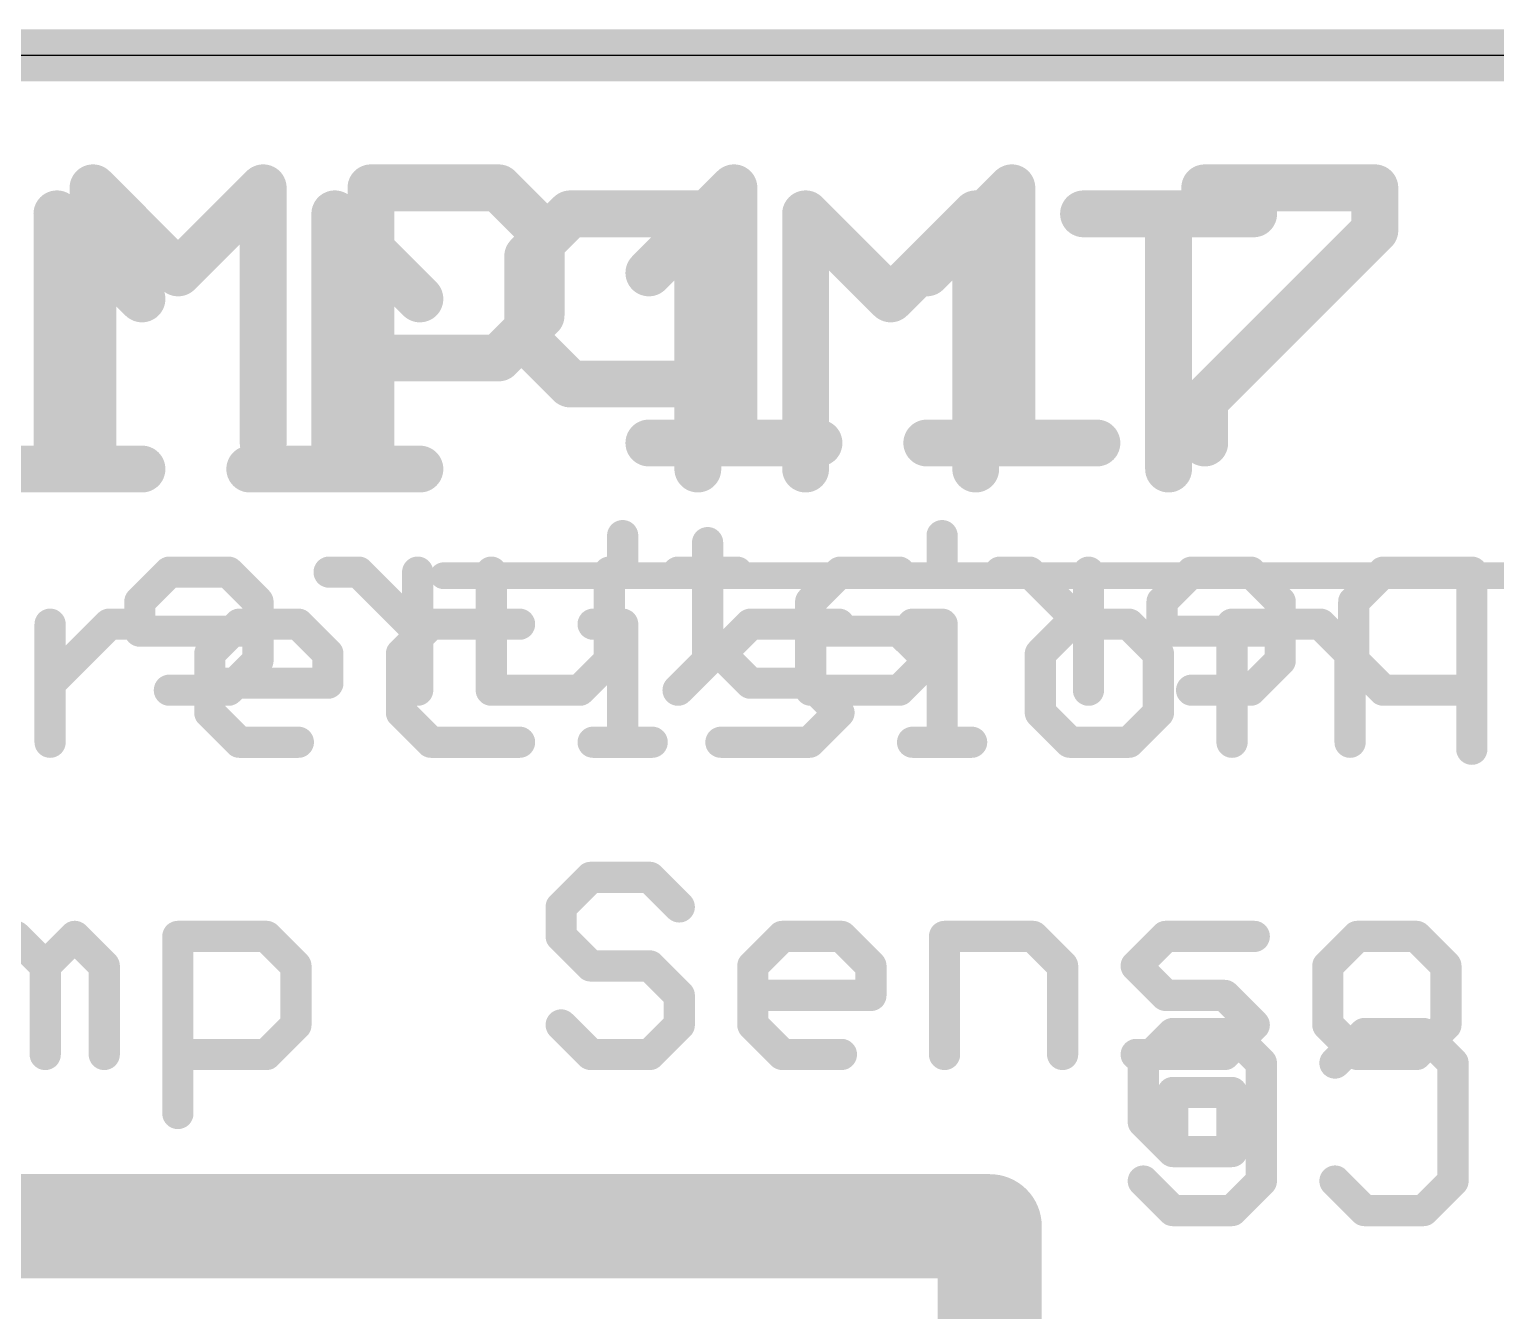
# Model space of a CAD drawing. Extents: x -0.1 to 34.1, y -8.2 to 17.9.
# Drawn here: x 10.68 to 17.84, y 11.65 to 17.91 of the extents above; entities that cross this region are included whole.
import ezdxf

# ---------------------------------------------------------------- set-up
doc = ezdxf.new("R2010")
doc.units = 0
for name, color, linetype in [('1', 12, 'CONTINUOUS'), ('16', 5, 'CONTINUOUS'), ('20', 53, 'CONTINUOUS'), ('21', 40, 'CONTINUOUS'), ('22', 6, 'CONTINUOUS'), ('47', 253, 'CONTINUOUS')]:
    doc.layers.add(name, color=color, linetype=linetype)

msp = doc.modelspace()

# ---------------------------------------------------------------- linework, layer by layer
at = {"layer": '1', "const_width": 0.254}
msp.add_lwpolyline([(0, 17.78), (25.4, 17.78)], dxfattribs=at)
at = {"layer": '16', "const_width": 0.254}
msp.add_lwpolyline([(0, 17.78), (25.4, 17.78)], dxfattribs=at)
at = {"layer": '20'}
msp.add_line((22.86, 17.78), (2.54, 17.78), dxfattribs=at)
at = {"layer": '20', "const_width": 0.508}
for points in [[(10.033, 12.065), (15.367, 12.065)], [(15.367, 12.065), (15.367, 7.62)]]:
    msp.add_lwpolyline(points, dxfattribs=at)
at = {"layer": '20', "const_width": 0.254}
for points in [[(15.494, 12.065, 1), (15.24, 12.065)], [(15.367, 11.938, 1), (15.367, 12.192)]]:
    msp.add_lwpolyline(points, format="xyb", dxfattribs=at)
at = {"layer": '21'}
for points, const_width in [([(11.0474, 17.1334, 1), (10.9331, 17.1334)], 0.1143), ([(11.0307, 17.1738, 1), (10.9499, 17.093)], 0.1143), ([(11.8779, 17.1334, 1), (11.7636, 17.1334)], 0.1143), ([(11.8611, 17.093, 1), (11.7803, 17.1738)], 0.1143), ([(12.4039, 17.1334, 1), (12.2896, 17.1334)], 0.1143), ([(12.3468, 17.1905, 1), (12.3468, 17.0762)], 0.1143), ([(13.01, 17.1738, 1), (12.9292, 17.093)], 0.1143), ([(12.9696, 17.0762, 1), (12.9696, 17.1905)], 0.1143), ([(14.1757, 17.1334, 1), (14.0614, 17.1334)], 0.1143), ([(14.1589, 17.093, 1), (14.0781, 17.1738)], 0.1143), ([(15.5322, 17.1334, 1), (15.4179, 17.1334)], 0.1143), ([(15.5154, 17.093, 1), (15.4346, 17.1738)], 0.1143), ([(16.4163, 17.1905, 1), (16.4163, 17.0762)], 0.1143), ([(17.3039, 17.1334, 1), (17.1896, 17.1334)], 0.1143), ([(17.2467, 17.0762, 1), (17.2467, 17.1905)], 0.1143), ([(13.2344, 16.9258, 1), (13.1201, 16.9258)], 0.1143), ([(17.2872, 16.8853, 1), (17.2063, 16.9662)], 0.1143), ([(13.1368, 16.8853, 1), (13.2176, 16.9662)], 0.1143), ([(17.1896, 16.9258, 1), (17.3039, 16.9258)], 0.1143), ([(11.3651, 16.7586, 1), (11.4459, 16.6777)], 0.1143), ([(11.3651, 16.6777, 1), (11.4459, 16.7586)], 0.1143), ([(13.6629, 16.7586, 1), (13.7437, 16.6777)], 0.1143), ([(15.0194, 16.7586, 1), (15.1002, 16.6777)], 0.1143), ([(13.2176, 16.4701, 1), (13.1368, 16.5509)], 0.1143), ([(13.1201, 16.5105, 1), (13.2344, 16.5105)], 0.1143), ([(12.3468, 16.3601, 1), (12.3468, 16.2458)], 0.1143), ([(12.9292, 16.3433, 1), (13.01, 16.2625)], 0.1143), ([(12.9696, 16.2458, 1), (12.9696, 16.3601)], 0.1143), ([(16.3759, 16.1357, 1), (16.4567, 16.0549)], 0.1143), ([(16.4735, 16.0953, 1), (16.3592, 16.0953)], 0.1143), ([(13.7033, 15.9449, 1), (13.7033, 15.8306)], 0.1143), ([(14.5337, 15.8306, 1), (14.5337, 15.9449)], 0.1143), ([(15.0598, 15.9449, 1), (15.0598, 15.8306)], 0.1143), ([(15.8902, 15.8306, 1), (15.8902, 15.9449)], 0.1143), ([(10.9331, 15.8877, 1), (11.0474, 15.8877)], 0.1143), ([(11.7636, 15.8877, 1), (11.8779, 15.8877)], 0.1143), ([(12.2896, 15.8877, 1), (12.4039, 15.8877)], 0.1143), ([(14.0614, 15.8877, 1), (14.1757, 15.8877)], 0.1143), ([(15.4179, 15.8877, 1), (15.5322, 15.8877)], 0.1143), ([(16.3592, 15.8877, 1), (16.4735, 15.8877)], 0.1143), ([(13.6135, 15.4356, 1), (13.5373, 15.4356)], 0.0762), ([(15.1727, 15.4356, 1), (15.0965, 15.4356)], 0.0762), ([(13.5373, 15.2915, 1), (13.6135, 15.2915)], 0.0762), ([(15.0965, 15.2915, 1), (15.1727, 15.2915)], 0.0762), ([(10.8188, 15.0034, 1), (10.7426, 15.0034)], 0.0762), ([(11.0688, 15.0415, 1), (11.0688, 14.9653)], 0.0762), ([(11.0957, 14.9765, 1), (11.0419, 15.0304)], 0.0762), ([(11.2129, 14.9653, 1), (11.2129, 15.0415)], 0.0762), ([(11.7043, 15.0415, 1), (11.7043, 14.9653)], 0.0762), ([(11.7313, 14.9765, 1), (11.6774, 15.0304)], 0.0762), ([(12.0194, 15.0304, 1), (11.9655, 14.9765)], 0.0762), ([(11.9924, 14.9653, 1), (11.9924, 15.0415)], 0.0762), ([(12.6399, 15.0415, 1), (12.6399, 14.9653)], 0.0762), ([(12.6668, 14.9765, 1), (12.6129, 15.0304)], 0.0762), ([(13.072, 14.9653, 1), (13.072, 15.0415)], 0.0762), ([(13.4313, 15.0415, 1), (13.4313, 14.9653)], 0.0762), ([(13.6135, 15.0034, 1), (13.5373, 15.0034)], 0.0762), ([(13.5754, 14.9653, 1), (13.5754, 15.0415)], 0.0762), ([(14.1991, 15.0415, 1), (14.1991, 14.9653)], 0.0762), ([(14.226, 14.9765, 1), (14.1721, 15.0304)], 0.0762), ([(14.6312, 14.9653, 1), (14.6312, 15.0415)], 0.0762), ([(14.9905, 15.0415, 1), (14.9905, 14.9653)], 0.0762), ([(15.1727, 15.0034, 1), (15.0965, 15.0034)], 0.0762), ([(15.1346, 14.9653, 1), (15.1346, 15.0415)], 0.0762), ([(15.7582, 15.0415, 1), (15.7582, 14.9653)], 0.0762), ([(15.7852, 14.9765, 1), (15.7313, 15.0304)], 0.0762), ([(16.0733, 15.0304, 1), (16.0194, 14.9765)], 0.0762), ([(16.0464, 14.9653, 1), (16.0464, 15.0415)], 0.0762), ([(16.5878, 15.0034, 1), (16.5116, 15.0034)], 0.0762), ([(16.5497, 15.0415, 1), (16.5497, 14.9653)], 0.0762), ([(17.0088, 15.0304, 1), (16.9549, 14.9765)], 0.0762), ([(16.9819, 14.9653, 1), (16.9819, 15.0415)], 0.0762), ([(11.5333, 14.8863, 1), (11.5872, 14.8324)], 0.0762), ([(11.5984, 14.8594, 1), (11.5222, 14.8594)], 0.0762), ([(12.1746, 14.8594, 1), (12.0984, 14.8594)], 0.0762), ([(12.1096, 14.8324, 1), (12.1634, 14.8863)], 0.0762), ([(12.5339, 14.8594, 1), (12.4577, 14.8594)], 0.0762), ([(12.4689, 14.8863, 1), (12.5227, 14.8324)], 0.0762), ([(14.0819, 14.8863, 1), (14.0281, 14.8324)], 0.0762), ([(14.0281, 14.8863, 1), (14.0819, 14.8324)], 0.0762), ([(15.5872, 14.8863, 1), (15.6411, 14.8324)], 0.0762), ([(15.6523, 14.8594, 1), (15.5761, 14.8594)], 0.0762), ([(16.2285, 14.8594, 1), (16.1523, 14.8594)], 0.0762), ([(16.1635, 14.8324, 1), (16.2174, 14.8863)], 0.0762), ([(17.164, 14.8594, 1), (17.0878, 14.8594)], 0.0762), ([(17.099, 14.8324, 1), (17.1529, 14.8863)], 0.0762), ([(10.7537, 14.7423, 1), (10.8076, 14.6884)], 0.0762), ([(11.5603, 14.7534, 1), (11.5603, 14.6772)], 0.0762), ([(12.0984, 14.7153, 1), (12.1746, 14.7153)], 0.0762), ([(12.1365, 14.6772, 1), (12.1365, 14.7534)], 0.0762), ([(14.1991, 14.7534, 1), (14.1991, 14.6772)], 0.0762), ([(14.1721, 14.6884, 1), (14.226, 14.7423)], 0.0762), ([(14.5141, 14.7423, 1), (14.4602, 14.6884)], 0.0762), ([(14.4872, 14.6772, 1), (14.4872, 14.7534)], 0.0762), ([(11.5872, 14.5982, 1), (11.5333, 14.5443)], 0.0762), ([(11.5222, 14.5713, 1), (11.5984, 14.5713)], 0.0762), ([(12.5227, 14.5982, 1), (12.4689, 14.5443)], 0.0762), ([(12.4577, 14.5713, 1), (12.5339, 14.5713)], 0.0762), ([(14.6582, 14.5443, 1), (14.6043, 14.5982)], 0.0762), ([(14.6043, 14.5443, 1), (14.6582, 14.5982)], 0.0762), ([(15.6411, 14.5982, 1), (15.5872, 14.5443)], 0.0762), ([(15.5761, 14.5713, 1), (15.6523, 14.5713)], 0.0762), ([(16.1523, 14.5713, 1), (16.2285, 14.5713)], 0.0762), ([(16.2174, 14.5443, 1), (16.1635, 14.5982)], 0.0762), ([(10.7426, 14.4272, 1), (10.8188, 14.4272)], 0.0762), ([(11.7043, 14.4653, 1), (11.7043, 14.3891)], 0.0762), ([(11.6774, 14.4003, 1), (11.7313, 14.4541)], 0.0762), ([(11.9924, 14.3891, 1), (11.9924, 14.4653)], 0.0762), ([(12.6399, 14.4653, 1), (12.6399, 14.3891)], 0.0762), ([(12.6129, 14.4003, 1), (12.6668, 14.4541)], 0.0762), ([(13.072, 14.3891, 1), (13.072, 14.4653)], 0.0762), ([(13.4313, 14.4653, 1), (13.4313, 14.3891)], 0.0762), ([(13.5373, 14.4272, 1), (13.6135, 14.4272)], 0.0762), ([(13.7194, 14.3891, 1), (13.7194, 14.4653)], 0.0762), ([(14.055, 14.4653, 1), (14.055, 14.3891)], 0.0762), ([(14.4602, 14.4541, 1), (14.5141, 14.4003)], 0.0762), ([(14.4872, 14.3891, 1), (14.4872, 14.4653)], 0.0762), ([(14.9905, 14.4653, 1), (14.9905, 14.3891)], 0.0762), ([(15.0965, 14.4272, 1), (15.1727, 14.4272)], 0.0762), ([(15.2786, 14.3891, 1), (15.2786, 14.4653)], 0.0762), ([(15.7582, 14.4653, 1), (15.7582, 14.3891)], 0.0762), ([(15.7313, 14.4003, 1), (15.7852, 14.4541)], 0.0762), ([(16.0194, 14.4541, 1), (16.0733, 14.4003)], 0.0762), ([(16.0464, 14.3891, 1), (16.0464, 14.4653)], 0.0762), ([(16.5116, 14.4272, 1), (16.5878, 14.4272)], 0.0762), ([(17.0878, 14.4272, 1), (17.164, 14.4272)], 0.0762), ([(13.4195, 13.8056, 1), (13.4195, 13.7294)], 0.0762), ([(13.4464, 13.7406, 1), (13.3925, 13.7945)], 0.0762), ([(13.7345, 13.7945, 1), (13.6806, 13.7406)], 0.0762), ([(13.7076, 13.7294, 1), (13.7076, 13.8056)], 0.0762), ([(13.3135, 13.6235, 1), (13.2373, 13.6235)], 0.0762), ([(13.2485, 13.6504, 1), (13.3023, 13.5965)], 0.0762), ([(13.8247, 13.5965, 1), (13.8786, 13.6504)], 0.0762), ([(10.6129, 13.4413, 1), (10.6129, 13.5175)], 0.0762), ([(10.928, 13.5064, 1), (10.8741, 13.4525)], 0.0762), ([(10.928, 13.4525, 1), (10.8741, 13.5064)], 0.0762), ([(11.4425, 13.4794, 1), (11.3663, 13.4794)], 0.0762), ([(11.4044, 13.5175, 1), (11.4044, 13.4413)], 0.0762), ([(11.8635, 13.5064, 1), (11.8096, 13.4525)], 0.0762), ([(11.8365, 13.4413, 1), (11.8365, 13.5175)], 0.0762), ([(13.3023, 13.5064, 1), (13.2485, 13.4525)], 0.0762), ([(14.355, 13.5175, 1), (14.355, 13.4413)], 0.0762), ([(14.3819, 13.4525, 1), (14.328, 13.5064)], 0.0762), ([(14.67, 13.5064, 1), (14.6161, 13.4525)], 0.0762), ([(14.6431, 13.4413, 1), (14.6431, 13.5175)], 0.0762), ([(15.1845, 13.4794, 1), (15.1083, 13.4794)], 0.0762), ([(15.1464, 13.5175, 1), (15.1464, 13.4413)], 0.0762), ([(15.6055, 13.5064, 1), (15.5517, 13.4525)], 0.0762), ([(15.5786, 13.4413, 1), (15.5786, 13.5175)], 0.0762), ([(16.226, 13.5175, 1), (16.226, 13.4413)], 0.0762), ([(16.253, 13.4525, 1), (16.1991, 13.5064)], 0.0762), ([(16.6582, 13.4413, 1), (16.6582, 13.5175)], 0.0762), ([(17.1615, 13.5175, 1), (17.1615, 13.4413)], 0.0762), ([(17.1885, 13.4525, 1), (17.1346, 13.5064)], 0.0762), ([(17.4766, 13.5064, 1), (17.4227, 13.4525)], 0.0762), ([(17.4496, 13.4413, 1), (17.4496, 13.5175)], 0.0762), ([(13.2373, 13.4794, 1), (13.3135, 13.4794)], 0.0762), ([(10.73, 13.3623, 1), (10.7839, 13.3084)], 0.0762), ([(10.7951, 13.3354, 1), (10.7189, 13.3354)], 0.0762), ([(10.73, 13.3084, 1), (10.7839, 13.3623)], 0.0762), ([(11.0832, 13.3354, 1), (11.007, 13.3354)], 0.0762), ([(11.0181, 13.3084, 1), (11.072, 13.3623)], 0.0762), ([(12.0187, 13.3354, 1), (11.9425, 13.3354)], 0.0762), ([(11.9536, 13.3084, 1), (12.0075, 13.3623)], 0.0762), ([(13.4195, 13.3735, 1), (13.4195, 13.2973)], 0.0762), ([(13.3925, 13.3084, 1), (13.4464, 13.3623)], 0.0762), ([(13.7345, 13.3623, 1), (13.6806, 13.3084)], 0.0762), ([(13.7076, 13.2973, 1), (13.7076, 13.3735)], 0.0762), ([(14.249, 13.3354, 1), (14.1728, 13.3354)], 0.0762), ([(14.184, 13.3623, 1), (14.2379, 13.3084)], 0.0762), ([(14.8252, 13.3354, 1), (14.749, 13.3354)], 0.0762), ([(14.7602, 13.3084, 1), (14.8141, 13.3623)], 0.0762), ([(15.7608, 13.3354, 1), (15.6846, 13.3354)], 0.0762), ([(15.6957, 13.3084, 1), (15.7496, 13.3623)], 0.0762), ([(16.1089, 13.3623, 1), (16.055, 13.3084)], 0.0762), ([(16.055, 13.3623, 1), (16.1089, 13.3084)], 0.0762), ([(16.9905, 13.3623, 1), (17.0444, 13.3084)], 0.0762), ([(17.0556, 13.3354, 1), (16.9794, 13.3354)], 0.0762), ([(17.6318, 13.3354, 1), (17.5556, 13.3354)], 0.0762), ([(17.5668, 13.3084, 1), (17.6206, 13.3623)], 0.0762), ([(13.8897, 13.1913, 1), (13.8135, 13.1913)], 0.0762), ([(13.8247, 13.1644, 1), (13.8786, 13.2183)], 0.0762), ([(14.2109, 13.2294, 1), (14.2109, 13.1532)], 0.0762), ([(14.7871, 13.1532, 1), (14.7871, 13.2294)], 0.0762), ([(16.226, 13.2294, 1), (16.226, 13.1532)], 0.0762), ([(16.1991, 13.1644, 1), (16.253, 13.2183)], 0.0762), ([(16.5411, 13.2183, 1), (16.4872, 13.1644)], 0.0762), ([(16.5141, 13.1532, 1), (16.5141, 13.2294)], 0.0762), ([(14.749, 13.1913, 1), (14.8252, 13.1913)], 0.0762), ([(12.0075, 13.0203, 1), (11.9536, 13.0742)], 0.0762), ([(13.3023, 13.0742, 1), (13.2485, 13.0203)], 0.0762), ([(13.8786, 13.0203, 1), (13.8247, 13.0742)], 0.0762), ([(14.2379, 13.0742, 1), (14.184, 13.0203)], 0.0762), ([(16.6851, 13.0203, 1), (16.6312, 13.0742)], 0.0762), ([(16.6312, 13.0203, 1), (16.6851, 13.0742)], 0.0762), ([(17.0444, 13.0742, 1), (16.9905, 13.0203)], 0.0762), ([(17.6206, 13.0203, 1), (17.5668, 13.0742)], 0.0762), ([(11.9425, 13.0473, 1), (12.0187, 13.0473)], 0.0762), ([(13.8135, 13.0473, 1), (13.8897, 13.0473)], 0.0762), ([(14.1728, 13.0473, 1), (14.249, 13.0473)], 0.0762), ([(16.9794, 13.0473, 1), (17.0556, 13.0473)], 0.0762), ([(17.5556, 13.0473, 1), (17.6318, 13.0473)], 0.0762), ([(11.4044, 12.9413, 1), (11.4044, 12.8651)], 0.0762), ([(11.8096, 12.9301, 1), (11.8635, 12.8763)], 0.0762), ([(11.8365, 12.8651, 1), (11.8365, 12.9413)], 0.0762), ([(13.4195, 12.9413, 1), (13.4195, 12.8651)], 0.0762), ([(13.3925, 12.8763, 1), (13.4464, 12.9301)], 0.0762), ([(13.6806, 12.9301, 1), (13.7345, 12.8763)], 0.0762), ([(13.7076, 12.8651, 1), (13.7076, 12.9413)], 0.0762), ([(14.355, 12.9413, 1), (14.355, 12.8651)], 0.0762), ([(14.328, 12.8763, 1), (14.3819, 12.9301)], 0.0762), ([(14.6431, 12.8651, 1), (14.6431, 12.9413)], 0.0762), ([(16.082, 12.9413, 1), (16.082, 12.8651)], 0.0762), ([(16.4872, 12.9301, 1), (16.5411, 12.8763)], 0.0762), ([(16.5141, 12.8651, 1), (16.5141, 12.9413)], 0.0762), ([(17.1615, 12.9413, 1), (17.1615, 12.8651)], 0.0762), ([(17.1346, 12.8763, 1), (17.1885, 12.9301)], 0.0762), ([(17.4227, 12.9301, 1), (17.4766, 12.8763)], 0.0762), ([(17.4496, 12.8651, 1), (17.4496, 12.9413)], 0.0762), ([(10.7189, 12.9032, 1), (10.7951, 12.9032)], 0.0762), ([(11.007, 12.9032, 1), (11.0832, 12.9032)], 0.0762), ([(15.1083, 12.9032, 1), (15.1845, 12.9032)], 0.0762), ([(15.6846, 12.9032, 1), (15.7608, 12.9032)], 0.0762), ([(11.3663, 12.6151, 1), (11.4425, 12.6151)], 0.0762)]:
    msp.add_lwpolyline(points, format="xyb", dxfattribs=dict(at, const_width=const_width))
for points, const_width in [([(10.9903, 15.8877), (10.9903, 17.1334)], 0.2286), ([(10.9903, 17.1334), (11.4055, 16.7181)], 0.2286), ([(11.4055, 16.7181), (11.8207, 17.1334)], 0.2286), ([(11.8207, 17.1334), (11.8207, 15.8877)], 0.2286), ([(12.3468, 15.8877), (12.3468, 17.1334)], 0.2286), ([(12.3468, 17.1334), (12.9696, 17.1334)], 0.2286), ([(12.9696, 17.1334), (13.1772, 16.9258)], 0.2286), ([(13.7033, 16.7181), (14.1185, 17.1334)], 0.2286), ([(14.1185, 17.1334), (14.1185, 15.8877)], 0.2286), ([(15.0598, 16.7181), (15.475, 17.1334)], 0.2286), ([(15.475, 17.1334), (15.475, 15.8877)], 0.2286), ([(16.4163, 17.1334), (17.2467, 17.1334)], 0.2286), ([(17.2467, 17.1334), (17.2467, 16.9258)], 0.2286), ([(13.1772, 16.9258), (13.1772, 16.5105)], 0.2286), ([(17.2467, 16.9258), (16.4163, 16.0953)], 0.2286), ([(13.1772, 16.5105), (12.9696, 16.3029)], 0.2286), ([(12.9696, 16.3029), (12.3468, 16.3029)], 0.2286), ([(16.4163, 16.0953), (16.4163, 15.8877)], 0.2286), ([(13.7033, 15.8877), (14.5337, 15.8877)], 0.2286), ([(15.0598, 15.8877), (15.8902, 15.8877)], 0.2286), ([(13.5754, 15.4356), (13.5754, 15.2915)], 0.1524), ([(15.1346, 15.4356), (15.1346, 15.2915)], 0.1524), ([(10.7807, 14.4272), (10.7807, 15.0034)], 0.1524), ([(10.7807, 14.7153), (11.0688, 15.0034)], 0.1524), ([(11.0688, 15.0034), (11.2129, 15.0034)], 0.1524), ([(11.5603, 14.8594), (11.7043, 15.0034)], 0.1524), ([(11.7043, 15.0034), (11.9924, 15.0034)], 0.1524), ([(11.9924, 15.0034), (12.1365, 14.8594)], 0.1524), ([(12.6399, 15.0034), (12.4958, 14.8594)], 0.1524), ([(13.072, 15.0034), (12.6399, 15.0034)], 0.1524), ([(13.4313, 15.0034), (13.5754, 15.0034)], 0.1524), ([(13.5754, 15.0034), (13.5754, 14.4272)], 0.1524), ([(14.055, 14.8594), (14.1991, 15.0034)], 0.1524), ([(14.1991, 15.0034), (14.6312, 15.0034)], 0.1524), ([(14.9905, 15.0034), (15.1346, 15.0034)], 0.1524), ([(15.1346, 15.0034), (15.1346, 14.4272)], 0.1524), ([(15.7582, 15.0034), (15.6142, 14.8594)], 0.1524), ([(16.0464, 15.0034), (15.7582, 15.0034)], 0.1524), ([(16.1904, 14.8594), (16.0464, 15.0034)], 0.1524), ([(16.5497, 14.4272), (16.5497, 15.0034)], 0.1524), ([(16.5497, 15.0034), (16.9819, 15.0034)], 0.1524), ([(16.9819, 15.0034), (17.1259, 14.8594)], 0.1524), ([(11.5603, 14.5713), (11.5603, 14.8594)], 0.1524), ([(12.1365, 14.8594), (12.1365, 14.7153)], 0.1524), ([(12.4958, 14.8594), (12.4958, 14.5713)], 0.1524), ([(14.1991, 14.7153), (14.055, 14.8594)], 0.1524), ([(15.6142, 14.8594), (15.6142, 14.5713)], 0.1524), ([(16.1904, 14.5713), (16.1904, 14.8594)], 0.1524), ([(17.1259, 14.8594), (17.1259, 14.4272)], 0.1524), ([(12.1365, 14.7153), (11.5603, 14.7153)], 0.1524), ([(14.4872, 14.7153), (14.1991, 14.7153)], 0.1524), ([(14.6312, 14.5713), (14.4872, 14.7153)], 0.1524), ([(11.7043, 14.4272), (11.5603, 14.5713)], 0.1524), ([(12.4958, 14.5713), (12.6399, 14.4272)], 0.1524), ([(14.4872, 14.4272), (14.6312, 14.5713)], 0.1524), ([(15.6142, 14.5713), (15.7582, 14.4272)], 0.1524), ([(16.0464, 14.4272), (16.1904, 14.5713)], 0.1524), ([(11.9924, 14.4272), (11.7043, 14.4272)], 0.1524), ([(12.6399, 14.4272), (13.072, 14.4272)], 0.1524), ([(13.4313, 14.4272), (13.7194, 14.4272)], 0.1524), ([(14.055, 14.4272), (14.4872, 14.4272)], 0.1524), ([(14.9905, 14.4272), (15.2786, 14.4272)], 0.1524), ([(15.7582, 14.4272), (16.0464, 14.4272)], 0.1524), ([(13.4195, 13.7675), (13.2754, 13.6235)], 0.1524), ([(13.7076, 13.7675), (13.4195, 13.7675)], 0.1524), ([(13.8516, 13.6235), (13.7076, 13.7675)], 0.1524), ([(13.2754, 13.6235), (13.2754, 13.4794)], 0.1524), ([(10.4688, 13.4794), (10.6129, 13.4794)], 0.1524), ([(10.6129, 13.4794), (10.757, 13.3354)], 0.1524), ([(10.757, 13.3354), (10.901, 13.4794)], 0.1524), ([(10.901, 13.4794), (11.0451, 13.3354)], 0.1524), ([(11.4044, 12.6151), (11.4044, 13.4794)], 0.1524), ([(11.4044, 13.4794), (11.8365, 13.4794)], 0.1524), ([(11.8365, 13.4794), (11.9806, 13.3354)], 0.1524), ([(13.2754, 13.4794), (13.4195, 13.3354)], 0.1524), ([(14.2109, 13.3354), (14.355, 13.4794)], 0.1524), ([(14.355, 13.4794), (14.6431, 13.4794)], 0.1524), ([(14.6431, 13.4794), (14.7871, 13.3354)], 0.1524), ([(15.1464, 12.9032), (15.1464, 13.4794)], 0.1524), ([(15.1464, 13.4794), (15.5786, 13.4794)], 0.1524), ([(15.5786, 13.4794), (15.7227, 13.3354)], 0.1524), ([(16.082, 13.3354), (16.226, 13.4794)], 0.1524), ([(16.226, 13.4794), (16.6582, 13.4794)], 0.1524), ([(17.1615, 13.4794), (17.0175, 13.3354)], 0.1524), ([(17.4496, 13.4794), (17.1615, 13.4794)], 0.1524), ([(17.5937, 13.3354), (17.4496, 13.4794)], 0.1524), ([(10.757, 13.3354), (10.757, 12.9032)], 0.1524), ([(11.0451, 13.3354), (11.0451, 12.9032)], 0.1524), ([(11.9806, 13.3354), (11.9806, 13.0473)], 0.1524), ([(13.4195, 13.3354), (13.7076, 13.3354)], 0.1524), ([(13.7076, 13.3354), (13.8516, 13.1913)], 0.1524), ([(14.2109, 13.0473), (14.2109, 13.3354)], 0.1524), ([(14.7871, 13.3354), (14.7871, 13.1913)], 0.1524), ([(15.7227, 13.3354), (15.7227, 12.9032)], 0.1524), ([(16.226, 13.1913), (16.082, 13.3354)], 0.1524), ([(17.0175, 13.3354), (17.0175, 13.0473)], 0.1524), ([(17.5937, 13.0473), (17.5937, 13.3354)], 0.1524), ([(13.8516, 13.1913), (13.8516, 13.0473)], 0.1524), ([(14.7871, 13.1913), (14.2109, 13.1913)], 0.1524), ([(16.5141, 13.1913), (16.226, 13.1913)], 0.1524), ([(16.6582, 13.0473), (16.5141, 13.1913)], 0.1524), ([(11.9806, 13.0473), (11.8365, 12.9032)], 0.1524), ([(13.4195, 12.9032), (13.2754, 13.0473)], 0.1524), ([(13.8516, 13.0473), (13.7076, 12.9032)], 0.1524), ([(14.355, 12.9032), (14.2109, 13.0473)], 0.1524), ([(16.5141, 12.9032), (16.6582, 13.0473)], 0.1524), ([(17.0175, 13.0473), (17.1615, 12.9032)], 0.1524), ([(17.4496, 12.9032), (17.5937, 13.0473)], 0.1524), ([(11.8365, 12.9032), (11.4044, 12.9032)], 0.1524), ([(13.7076, 12.9032), (13.4195, 12.9032)], 0.1524), ([(14.6431, 12.9032), (14.355, 12.9032)], 0.1524), ([(16.082, 12.9032), (16.5141, 12.9032)], 0.1524), ([(17.1615, 12.9032), (17.4496, 12.9032)], 0.1524)]:
    msp.add_lwpolyline(points, dxfattribs=dict(at, const_width=const_width))
at = {"layer": '22'}
for points, const_width in [([(11.2292, 16.5911), (10.814, 17.0064)], 0.2286), ([(10.814, 17.0064), (10.814, 15.7607)], 0.2286), ([(12.5857, 16.5911), (12.1705, 17.0064)], 0.2286), ([(12.1705, 17.0064), (12.1705, 15.7607)], 0.2286), ([(13.3194, 17.0064), (13.1118, 16.7988)], 0.2286), ([(13.9422, 17.0064), (13.3194, 17.0064)], 0.2286), ([(13.9422, 15.7607), (13.9422, 17.0064)], 0.2286), ([(14.8835, 16.5911), (14.4683, 17.0064)], 0.2286), ([(14.4683, 17.0064), (14.4683, 15.7607)], 0.2286), ([(15.2987, 17.0064), (14.8835, 16.5911)], 0.2286), ([(15.2987, 15.7607), (15.2987, 17.0064)], 0.2286), ([(16.6552, 17.0064), (15.8248, 17.0064)], 0.2286), ([(16.24, 15.7607), (16.24, 17.0064)], 0.2286), ([(13.1118, 16.7988), (13.1118, 16.3835)], 0.2286), ([(13.1118, 16.3835), (13.3194, 16.1759)], 0.2286), ([(13.3194, 16.1759), (13.9422, 16.1759)], 0.2286), ([(11.2292, 15.7607), (10.3988, 15.7607)], 0.2286), ([(12.5857, 15.7607), (11.7553, 15.7607)], 0.2286), ([(13.9899, 15.4015), (13.9899, 14.8253)], 0.1524), ([(11.363, 15.2574), (11.2189, 15.1134)], 0.1524), ([(11.6511, 15.2574), (11.363, 15.2574)], 0.1524), ([(11.7952, 15.1134), (11.6511, 15.2574)], 0.1524), ([(12.2867, 15.2574), (12.1426, 15.2574)], 0.1524), ([(12.5748, 14.9693), (12.2867, 15.2574)], 0.1524), ([(12.5748, 14.6812), (12.5748, 15.2574)], 0.1524), ([(12.9341, 14.6812), (12.9341, 15.2574)], 0.1524), ([(13.5103, 15.2574), (13.5103, 14.8253)], 0.1524), ([(14.134, 15.2574), (13.8459, 15.2574)], 0.1524), ([(14.6373, 15.2574), (14.4933, 15.1134)], 0.1524), ([(14.9254, 15.2574), (14.6373, 15.2574)], 0.1524), ([(15.561, 15.2574), (15.4169, 15.2574)], 0.1524), ([(15.8491, 14.9693), (15.561, 15.2574)], 0.1524), ([(15.8491, 14.6812), (15.8491, 15.2574)], 0.1524), ([(16.3524, 15.2574), (16.2084, 15.1134)], 0.1524), ([(16.6405, 15.2574), (16.3524, 15.2574)], 0.1524), ([(16.7846, 15.1134), (16.6405, 15.2574)], 0.1524), ([(17.288, 15.2574), (17.1439, 15.1134)], 0.1524), ([(17.7201, 15.2574), (17.288, 15.2574)], 0.1524), ([(17.7201, 14.3931), (17.7201, 15.2574)], 0.1524), ([(11.2189, 15.1134), (11.2189, 14.9693)], 0.1524), ([(11.7952, 14.8253), (11.7952, 15.1134)], 0.1524), ([(14.4933, 15.1134), (14.4933, 14.6812)], 0.1524), ([(16.2084, 15.1134), (16.2084, 14.9693)], 0.1524), ([(16.7846, 14.8253), (16.7846, 15.1134)], 0.1524), ([(17.1439, 15.1134), (17.1439, 14.8253)], 0.1524), ([(11.2189, 14.9693), (11.7952, 14.9693)], 0.1524), ([(14.9254, 14.9693), (14.4933, 14.9693)], 0.1524), ([(15.0695, 14.8253), (14.9254, 14.9693)], 0.1524), ([(16.2084, 14.9693), (16.7846, 14.9693)], 0.1524), ([(11.6511, 14.6812), (11.7952, 14.8253)], 0.1524), ([(13.5103, 14.8253), (13.3662, 14.6812)], 0.1524), ([(13.9899, 14.8253), (13.8459, 14.6812)], 0.1524), ([(14.9254, 14.6812), (15.0695, 14.8253)], 0.1524), ([(16.6405, 14.6812), (16.7846, 14.8253)], 0.1524), ([(17.1439, 14.8253), (17.288, 14.6812)], 0.1524), ([(11.363, 14.6812), (11.6511, 14.6812)], 0.1524), ([(13.3662, 14.6812), (12.9341, 14.6812)], 0.1524), ([(14.4933, 14.6812), (14.9254, 14.6812)], 0.1524), ([(16.3524, 14.6812), (16.6405, 14.6812)], 0.1524), ([(17.288, 14.6812), (17.7201, 14.6812)], 0.1524), ([(16.2607, 13.0055), (16.1166, 12.8615)], 0.1524), ([(16.5488, 13.0055), (16.2607, 13.0055)], 0.1524), ([(16.6928, 12.8615), (16.5488, 13.0055)], 0.1524), ([(17.0521, 12.8615), (17.1962, 13.0055)], 0.1524), ([(17.1962, 13.0055), (17.4843, 13.0055)], 0.1524), ([(17.4843, 13.0055), (17.6284, 12.8615)], 0.1524), ([(16.1166, 12.8615), (16.1166, 12.5734)], 0.1524), ([(16.6928, 12.2853), (16.6928, 12.8615)], 0.1524), ([(17.6284, 12.8615), (17.6284, 12.2853)], 0.1524), ([(16.5488, 12.7174), (16.2607, 12.7174)], 0.1524), ([(16.2607, 12.7174), (16.2607, 12.4293)], 0.1524), ([(16.5488, 12.4293), (16.5488, 12.7174)], 0.1524), ([(16.1166, 12.5734), (16.2607, 12.4293)], 0.1524), ([(16.2607, 12.4293), (16.5488, 12.4293)], 0.1524), ([(16.1166, 12.2853), (16.2607, 12.1412)], 0.1524), ([(16.5488, 12.1412), (16.6928, 12.2853)], 0.1524), ([(17.1962, 12.1412), (17.0521, 12.2853)], 0.1524), ([(17.6284, 12.2853), (17.4843, 12.1412)], 0.1524), ([(16.2607, 12.1412), (16.5488, 12.1412)], 0.1524), ([(17.4843, 12.1412), (17.1962, 12.1412)], 0.1524)]:
    msp.add_lwpolyline(points, dxfattribs=dict(at, const_width=const_width))
for points, const_width in [([(10.8544, 17.0468, 1), (10.7736, 16.966)], 0.1143), ([(10.8711, 17.0064, 1), (10.7568, 17.0064)], 0.1143), ([(12.2109, 17.0468, 1), (12.1301, 16.966)], 0.1143), ([(12.2276, 17.0064, 1), (12.1133, 17.0064)], 0.1143), ([(13.3194, 17.0635, 1), (13.3194, 16.9492)], 0.1143), ([(13.3598, 16.966, 1), (13.279, 17.0468)], 0.1143), ([(13.9994, 17.0064, 1), (13.8851, 17.0064)], 0.1143), ([(13.9422, 16.9492, 1), (13.9422, 17.0635)], 0.1143), ([(14.5254, 17.0064, 1), (14.4111, 17.0064)], 0.1143), ([(14.5087, 17.0468, 1), (14.4279, 16.966)], 0.1143), ([(15.3559, 17.0064, 1), (15.2416, 17.0064)], 0.1143), ([(15.3391, 16.966, 1), (15.2583, 17.0468)], 0.1143), ([(15.8248, 17.0635, 1), (15.8248, 16.9492)], 0.1143), ([(16.2971, 17.0064, 1), (16.1828, 17.0064)], 0.1143), ([(16.6552, 16.9492, 1), (16.6552, 17.0635)], 0.1143), ([(13.1689, 16.7988, 1), (13.0546, 16.7988)], 0.1143), ([(13.0714, 16.8392, 1), (13.1522, 16.7583)], 0.1143), ([(11.1888, 16.5507, 1), (11.2696, 16.6316)], 0.1143), ([(12.5453, 16.5507, 1), (12.6261, 16.6316)], 0.1143), ([(14.8431, 16.6316, 1), (14.9239, 16.5507)], 0.1143), ([(14.8431, 16.5507, 1), (14.9239, 16.6316)], 0.1143), ([(13.1522, 16.4239, 1), (13.0714, 16.3431)], 0.1143), ([(13.0546, 16.3835, 1), (13.1689, 16.3835)], 0.1143), ([(13.3194, 16.2331, 1), (13.3194, 16.1188)], 0.1143), ([(13.279, 16.1355, 1), (13.3598, 16.2163)], 0.1143), ([(13.9422, 16.1188, 1), (13.9422, 16.2331)], 0.1143), ([(10.7568, 15.7607, 1), (10.8711, 15.7607)], 0.1143), ([(11.2292, 15.7035, 1), (11.2292, 15.8178)], 0.1143), ([(11.7553, 15.8178, 1), (11.7553, 15.7035)], 0.1143), ([(12.1133, 15.7607, 1), (12.2276, 15.7607)], 0.1143), ([(12.5857, 15.7035, 1), (12.5857, 15.8178)], 0.1143), ([(13.8851, 15.7607, 1), (13.9994, 15.7607)], 0.1143), ([(14.4111, 15.7607, 1), (14.5254, 15.7607)], 0.1143), ([(15.2416, 15.7607, 1), (15.3559, 15.7607)], 0.1143), ([(16.1828, 15.7607, 1), (16.2971, 15.7607)], 0.1143), ([(14.028, 15.4015, 1), (13.9518, 15.4015)], 0.0762), ([(11.363, 15.2955, 1), (11.363, 15.2193)], 0.0762), ([(11.3899, 15.2305, 1), (11.3361, 15.2844)], 0.0762), ([(11.6781, 15.2844, 1), (11.6242, 15.2305)], 0.0762), ([(11.6511, 15.2193, 1), (11.6511, 15.2955)], 0.0762), ([(12.1426, 15.2955, 1), (12.1426, 15.2193)], 0.0762), ([(12.3136, 15.2844, 1), (12.2597, 15.2305)], 0.0762), ([(12.2867, 15.2193, 1), (12.2867, 15.2955)], 0.0762), ([(12.6129, 15.2574, 1), (12.5367, 15.2574)], 0.0762), ([(12.9722, 15.2574, 1), (12.896, 15.2574)], 0.0762), ([(13.5484, 15.2574, 1), (13.4722, 15.2574)], 0.0762), ([(13.8459, 15.2955, 1), (13.8459, 15.2193)], 0.0762), ([(14.134, 15.2193, 1), (14.134, 15.2955)], 0.0762), ([(14.6373, 15.2955, 1), (14.6373, 15.2193)], 0.0762), ([(14.6643, 15.2305, 1), (14.6104, 15.2844)], 0.0762), ([(14.9254, 15.2193, 1), (14.9254, 15.2955)], 0.0762), ([(15.4169, 15.2955, 1), (15.4169, 15.2193)], 0.0762), ([(15.5879, 15.2844, 1), (15.534, 15.2305)], 0.0762), ([(15.561, 15.2193, 1), (15.561, 15.2955)], 0.0762), ([(15.8872, 15.2574, 1), (15.811, 15.2574)], 0.0762), ([(16.3524, 15.2955, 1), (16.3524, 15.2193)], 0.0762), ([(16.3794, 15.2305, 1), (16.3255, 15.2844)], 0.0762), ([(16.6675, 15.2844, 1), (16.6136, 15.2305)], 0.0762), ([(16.6405, 15.2193, 1), (16.6405, 15.2955)], 0.0762), ([(17.288, 15.2955, 1), (17.288, 15.2193)], 0.0762), ([(17.3149, 15.2305, 1), (17.261, 15.2844)], 0.0762), ([(17.7582, 15.2574, 1), (17.682, 15.2574)], 0.0762), ([(17.7201, 15.2193, 1), (17.7201, 15.2955)], 0.0762), ([(11.257, 15.1134, 1), (11.1808, 15.1134)], 0.0762), ([(11.192, 15.1403, 1), (11.2459, 15.0864)], 0.0762), ([(11.8333, 15.1134, 1), (11.7571, 15.1134)], 0.0762), ([(11.7682, 15.0864, 1), (11.8221, 15.1403)], 0.0762), ([(14.4663, 15.1403, 1), (14.5202, 15.0864)], 0.0762), ([(14.5314, 15.1134, 1), (14.4552, 15.1134)], 0.0762), ([(16.1814, 15.1403, 1), (16.2353, 15.0864)], 0.0762), ([(16.2465, 15.1134, 1), (16.1703, 15.1134)], 0.0762), ([(16.8227, 15.1134, 1), (16.7465, 15.1134)], 0.0762), ([(16.7577, 15.0864, 1), (16.8115, 15.1403)], 0.0762), ([(17.182, 15.1134, 1), (17.1058, 15.1134)], 0.0762), ([(17.117, 15.1403, 1), (17.1708, 15.0864)], 0.0762), ([(11.2189, 15.0074, 1), (11.2189, 14.9312)], 0.0762), ([(11.7952, 14.9312, 1), (11.7952, 15.0074)], 0.0762), ([(12.5478, 14.9424, 1), (12.6017, 14.9963)], 0.0762), ([(14.4933, 15.0074, 1), (14.4933, 14.9312)], 0.0762), ([(14.9524, 14.9963, 1), (14.8985, 14.9424)], 0.0762), ([(14.9254, 14.9312, 1), (14.9254, 15.0074)], 0.0762), ([(15.8221, 14.9424, 1), (15.876, 14.9963)], 0.0762), ([(16.2084, 15.0074, 1), (16.2084, 14.9312)], 0.0762), ([(16.7846, 14.9312, 1), (16.7846, 15.0074)], 0.0762), ([(11.1808, 14.9693, 1), (11.257, 14.9693)], 0.0762), ([(16.1703, 14.9693, 1), (16.2465, 14.9693)], 0.0762), ([(11.8221, 14.7983, 1), (11.7682, 14.8522)], 0.0762), ([(13.5372, 14.7983, 1), (13.4833, 14.8522)], 0.0762), ([(14.0169, 14.7983, 1), (13.963, 14.8522)], 0.0762), ([(15.0964, 14.7983, 1), (15.0425, 14.8522)], 0.0762), ([(15.0425, 14.7983, 1), (15.0964, 14.8522)], 0.0762), ([(16.8115, 14.7983, 1), (16.7577, 14.8522)], 0.0762), ([(17.1708, 14.8522, 1), (17.117, 14.7983)], 0.0762), ([(11.7571, 14.8253, 1), (11.8333, 14.8253)], 0.0762), ([(13.4722, 14.8253, 1), (13.5484, 14.8253)], 0.0762), ([(13.9518, 14.8253, 1), (14.028, 14.8253)], 0.0762), ([(16.7465, 14.8253, 1), (16.8227, 14.8253)], 0.0762), ([(17.1058, 14.8253, 1), (17.182, 14.8253)], 0.0762), ([(11.363, 14.7193, 1), (11.363, 14.6431)], 0.0762), ([(11.6242, 14.7081, 1), (11.6781, 14.6543)], 0.0762), ([(11.6511, 14.6431, 1), (11.6511, 14.7193)], 0.0762), ([(12.9341, 14.7193, 1), (12.9341, 14.6431)], 0.0762), ([(13.3393, 14.7081, 1), (13.3932, 14.6543)], 0.0762), ([(13.3662, 14.6431, 1), (13.3662, 14.7193)], 0.0762), ([(13.8189, 14.7081, 1), (13.8728, 14.6543)], 0.0762), ([(14.4933, 14.7193, 1), (14.4933, 14.6431)], 0.0762), ([(14.8985, 14.7081, 1), (14.9524, 14.6543)], 0.0762), ([(14.9254, 14.6431, 1), (14.9254, 14.7193)], 0.0762), ([(16.3524, 14.7193, 1), (16.3524, 14.6431)], 0.0762), ([(16.6136, 14.7081, 1), (16.6675, 14.6543)], 0.0762), ([(16.6405, 14.6431, 1), (16.6405, 14.7193)], 0.0762), ([(17.288, 14.7193, 1), (17.288, 14.6431)], 0.0762), ([(17.261, 14.6543, 1), (17.3149, 14.7081)], 0.0762), ([(17.7201, 14.6431, 1), (17.7201, 14.7193)], 0.0762), ([(12.5367, 14.6812, 1), (12.6129, 14.6812)], 0.0762), ([(12.896, 14.6812, 1), (12.9722, 14.6812)], 0.0762), ([(14.4552, 14.6812, 1), (14.5314, 14.6812)], 0.0762), ([(15.811, 14.6812, 1), (15.8872, 14.6812)], 0.0762), ([(17.682, 14.3931, 1), (17.7582, 14.3931)], 0.0762), ([(16.2607, 13.0436, 1), (16.2607, 12.9674)], 0.0762), ([(16.2876, 12.9786, 1), (16.2337, 13.0325)], 0.0762), ([(16.5757, 13.0325, 1), (16.5218, 12.9786)], 0.0762), ([(16.5488, 12.9674, 1), (16.5488, 13.0436)], 0.0762), ([(17.1962, 13.0436, 1), (17.1962, 12.9674)], 0.0762), ([(17.2231, 12.9786, 1), (17.1693, 13.0325)], 0.0762), ([(17.5113, 13.0325, 1), (17.4574, 12.9786)], 0.0762), ([(17.4843, 12.9674, 1), (17.4843, 13.0436)], 0.0762), ([(16.1547, 12.8615, 1), (16.0785, 12.8615)], 0.0762), ([(16.0897, 12.8884, 1), (16.1436, 12.8345)], 0.0762), ([(16.7309, 12.8615, 1), (16.6547, 12.8615)], 0.0762), ([(16.6659, 12.8345, 1), (16.7198, 12.8884)], 0.0762), ([(17.0252, 12.8884, 1), (17.0791, 12.8345)], 0.0762), ([(17.6665, 12.8615, 1), (17.5903, 12.8615)], 0.0762), ([(17.6014, 12.8345, 1), (17.6553, 12.8884)], 0.0762), ([(16.2607, 12.7555, 1), (16.2607, 12.6793)], 0.0762), ([(16.2988, 12.7174, 1), (16.2226, 12.7174)], 0.0762), ([(16.5869, 12.7174, 1), (16.5107, 12.7174)], 0.0762), ([(16.5488, 12.6793, 1), (16.5488, 12.7555)], 0.0762), ([(16.1436, 12.6003, 1), (16.0897, 12.5464)], 0.0762), ([(16.0785, 12.5734, 1), (16.1547, 12.5734)], 0.0762), ([(16.2607, 12.4674, 1), (16.2607, 12.3912)], 0.0762), ([(16.2226, 12.4293, 1), (16.2988, 12.4293)], 0.0762), ([(16.2337, 12.4024, 1), (16.2876, 12.4563)], 0.0762), ([(16.5107, 12.4293, 1), (16.5869, 12.4293)], 0.0762), ([(16.5488, 12.3912, 1), (16.5488, 12.4674)], 0.0762), ([(16.1436, 12.3122, 1), (16.0897, 12.2583)], 0.0762), ([(16.6547, 12.2853, 1), (16.7309, 12.2853)], 0.0762), ([(16.7198, 12.2583, 1), (16.6659, 12.3122)], 0.0762), ([(17.0791, 12.3122, 1), (17.0252, 12.2583)], 0.0762), ([(17.5903, 12.2853, 1), (17.6665, 12.2853)], 0.0762), ([(17.6553, 12.2583, 1), (17.6014, 12.3122)], 0.0762), ([(16.2607, 12.1793, 1), (16.2607, 12.1031)], 0.0762), ([(16.2337, 12.1143, 1), (16.2876, 12.1681)], 0.0762), ([(16.5218, 12.1681, 1), (16.5757, 12.1143)], 0.0762), ([(16.5488, 12.1031, 1), (16.5488, 12.1793)], 0.0762), ([(17.1962, 12.1793, 1), (17.1962, 12.1031)], 0.0762), ([(17.1693, 12.1143, 1), (17.2231, 12.1681)], 0.0762), ([(17.4574, 12.1681, 1), (17.5113, 12.1143)], 0.0762), ([(17.4843, 12.1031, 1), (17.4843, 12.1793)], 0.0762)]:
    msp.add_lwpolyline(points, format="xyb", dxfattribs=dict(at, const_width=const_width))
at = {"layer": '47', "const_width": 0.13}
for points in [[(12.319, 17.78), (34.081, 17.78)], [(12.7, 15.24), (31.287, 15.24)]]:
    msp.add_lwpolyline(points, dxfattribs=at)
at = {"layer": '47', "const_width": 0.065}
for points in [[(12.319, 17.8125, 1), (12.319, 17.7475)], [(12.7, 15.2725, 1), (12.7, 15.2075)]]:
    msp.add_lwpolyline(points, format="xyb", dxfattribs=at)

doc.saveas('drawing.dxf')
